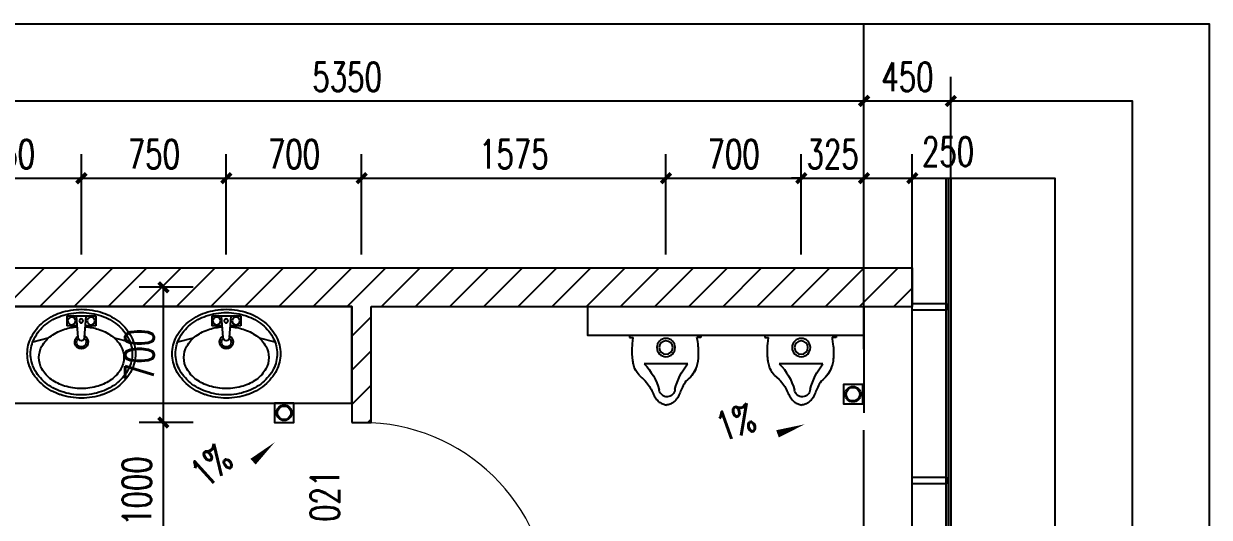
# Model space of a CAD drawing. Header units: millimetres. Extents: x -13830 to 215738, y -24143 to 193994.
# Drawn here: x 122101 to 128237, y 51710 to 54266 of the extents above; entities that cross this region are included whole.
import ezdxf

# ---------------------------------------------------------------- set-up
doc = ezdxf.new("R2010")
doc.units = ezdxf.units.MM
doc.header["$LTSCALE"] = 100
doc.linetypes.add('DOTE', pattern=[2.42, 2, -0.2, 0.02, -0.2])
doc.layers.get('0').update_dxf_attribs({"linetype": 'CONTINUOUS'})
doc.layers.get('DEFPOINTS').update_dxf_attribs({"linetype": 'CONTINUOUS'})
for name, color, linetype in [('A-LVTRY', 44, 'CONTINUOUS'), ('DOTE', 8, 'CONTINUOUS'), ('FUR', 44, 'CONTINUOUS'), ('LVTRY', 44, 'CONTINUOUS'), ('MCST 2F$0$A-_WIND----_E-', 4, 'CONTINUOUS'), ('PUB_DIM', 3, 'CONTINUOUS'), ('PUB_HATCH', 8, 'CONTINUOUS'), ('PUB_TEXT', 7, 'CONTINUOUS'), ('WALL', 2, 'CONTINUOUS'), ('WINDOW', 4, 'CONTINUOUS'), ('WINDOW_TEXT', 7, 'CONTINUOUS')]:
    doc.layers.add(name, color=color, linetype=linetype)
doc.styles.add('_TCH_DIM', font='SIMPLEX', dxfattribs={"bigfont": 'GBCBIG'})
doc.styles.add('_TCH_DIM_T3', font='SIMPLEX', dxfattribs={"width": 0.705882, "bigfont": 'GBCBIG'})
doc.styles.add('_TCH_WINDOW', font='SIMPLEX', dxfattribs={"height": 3.5, "bigfont": 'GBCBIG'})
doc.dimstyles.new('_TCH_ARCH&&50', dxfattribs={"dimtxt": 148.75, "dimasz": 50, "dimexe": 125, "dimexo": 150, "dimgap": 50, "dimtad": 1, "dimdec": 0, "dimzin": 0, "dimdsep": 46, "dimtxsty": '_TCH_DIM_T3', "dimblk": 'ARCHTICK', "dimcen": 0.09, "dimclrt": 7, "dimazin": 2, "dimtfac": 1, "dimtdec": 0, "dimtix": 1, "dimtmove": 2, "dimatfit": 3, "dimfxl": 1, "dimtolj": 1, "dimtzin": 0, "dimarcsym": 0})
pattern_1 = [(45, (0, 89.76), (-88.38838, 88.38838), [])]

# ---------------------------------------------------------------- blocks, each defined once
blk = doc.blocks.new('$lvtry$00000033')
for p, q in [((-185, 0), (185, 0)), ((-185, 0), (-185, -10)), ((185, 0), (185, -10)), ((-185, -10), (-164.4, -10)), ((-172.3, -63.7), (-171.4, -54.4)), ((-171.4, -54.4), (-170.1, -43.7)), ((-170.1, -43.7), (-168.2, -31.4)), ((-168.2, -31.4), (-165.8, -17.2)), ((-165.8, -17.2), (-164.4, -10)), ((167.1, -26.6), (164.9, -10.1)), ((185, -10), (165, -10)), ((168.7, -40.9), (167.1, -26.6)), ((169.9, -53.3), (168.7, -40.9)), ((170.6, -64), (169.9, -53.3)), ((-173.3, -85.9), (-173.2, -79.2)), ((-173.3, -92.1), (-173.3, -85.9)), ((-173.3, -98.1), (-173.3, -92.1)), ((-173.1, -103.9), (-173.3, -98.1)), ((-173.2, -79.2), (-172.9, -71.9)), ((-172.8, -109.5), (-173.1, -103.9)), ((-172.9, -71.9), (-172.3, -63.7)), ((-172.4, -115.1), (-172.8, -109.5)), ((-171.8, -120.8), (-172.4, -115.1)), ((-171.2, -126.7), (-171.8, -120.8)), ((168.2, -124.7), (168.9, -119.1)), ((168.9, -119.1), (169.5, -113.5)), ((169.5, -113.5), (170, -107.8)), ((170, -107.8), (170.4, -101.8)), ((170.4, -101.8), (170.8, -95.6)), ((171, -73.4), (170.6, -64)), ((170.8, -95.6), (171, -88.9)), ((171.1, -81.6), (171, -73.4)), ((171, -88.9), (171.1, -81.6)), ((-170.4, -132.8), (-171.2, -126.7)), ((-169.4, -139.3), (-170.4, -132.8)), ((-168.1, -146.2), (-169.4, -139.3)), ((-166.1, -153.9), (-168.1, -146.2)), ((-163.1, -162.3), (-166.1, -153.9)), ((-159, -171.7), (-163.1, -162.3)), ((-153.4, -182.2), (-159, -171.7)), ((-146.1, -193.9), (-153.4, -182.2)), ((-116.4, -146.3), (109.4, -146.3)), ((145.5, -190.6), (151.6, -180.4)), ((151.6, -180.4), (156.3, -171.3)), ((156.3, -171.3), (159.7, -163)), ((159.7, -163), (162.1, -155.5)), ((162.1, -155.5), (163.9, -148.7)), ((163.9, -148.7), (165.2, -142.3)), ((165.2, -142.3), (166.3, -136.2)), ((166.3, -136.2), (167.3, -130.4)), ((167.3, -130.4), (168.2, -124.7)), ((-136.8, -207.1), (-146.1, -193.9)), ((-107.4, -236.3), (-102.1, -243.8)), ((-102.1, -243.8), (-97.5, -251.3)), ((96.5, -242), (90.8, -249.3)), ((102.9, -234.8), (96.5, -242)), ((110.3, -227.4), (102.9, -234.8)), ((135.5, -204.5), (110.3, -227.4)), ((120.4, -218.3), (118.6, -219.8)), ((135.4, -204.6), (145.5, -190.6)), ((-97.5, -251.3), (-93.4, -258.7)), ((-93.4, -258.7), (-89.7, -266.2)), ((-89.7, -266.2), (-86.2, -273.6)), ((-86.2, -273.6), (-83.1, -280.9)), ((-83.1, -280.9), (-80.1, -288.1)), ((-80.1, -288.1), (-77.2, -295.1)), ((-77.2, -295.1), (-74.4, -301.8)), ((-74.4, -301.8), (-71.5, -308.2)), ((59.8, -305.6), (56.6, -311.8)), ((63, -299), (59.8, -305.6)), ((66.3, -292.2), (63, -299)), ((69.7, -285.2), (66.3, -292.2)), ((73.3, -278.1), (69.7, -285.2)), ((77.1, -270.9), (73.3, -278.1)), ((81.2, -263.6), (77.1, -270.9)), ((85.8, -256.4), (81.2, -263.6)), ((90.8, -249.3), (85.8, -256.4)), ((-71.5, -308.2), (-68.5, -314.2)), ((-68.5, -314.2), (-65.3, -319.8)), ((-65.3, -319.8), (-62, -324.9)), ((-62, -324.9), (-58.5, -329.6)), ((-58.5, -329.6), (-54.8, -334)), ((-54.8, -334), (-51, -338)), ((-51, -338), (-47, -341.6)), ((-47, -341.6), (-42.9, -344.9)), ((-42.9, -344.9), (-38.6, -347.9)), ((-38.6, -347.9), (-34.2, -350.5)), ((-34.2, -350.5), (-29.7, -352.9)), ((-29.7, -352.9), (-25.1, -354.9)), ((-25.1, -354.9), (-20.3, -356.6)), ((-20.3, -356.6), (-15.4, -358)), ((-15.4, -358), (-10.4, -359)), ((-10.4, -359), (-7, -359.4)), ((2.7, -357.3), (-7, -359.4)), ((7.6, -355.8), (2.7, -357.3)), ((12.3, -354.1), (7.6, -355.8)), ((17, -352), (12.3, -354.1)), ((21.5, -349.6), (17, -352)), ((26, -346.8), (21.5, -349.6)), ((30.3, -343.8), (26, -346.8)), ((34.4, -340.4), (30.3, -343.8)), ((38.5, -336.6), (34.4, -340.4)), ((42.4, -332.5), (38.5, -336.6)), ((46.2, -328), (42.4, -332.5)), ((49.8, -323), (46.2, -328)), ((53.3, -317.6), (49.8, -323)), ((56.6, -311.8), (53.3, -317.6))]:
    blk.add_line(p, q)
for radius in [47.3, 34.6]:
    blk.add_circle((-4.2, -61.9), radius)
for centre, radius, start, end in [((3.6, -94.8), 179.8, 204.99957, 231.85859), ((-386.5, -362.7), 346.2, 14.06156, 38.70013), ((330.9, -365.6), 311.8, 135.28681, 164.39133), ((-9.9, -276), 40.9, 183.65649, 351.93977)]:
    blk.add_arc(centre, radius, start, end)
blk = doc.blocks.new('$plan$00001629')
for p, q in [((-75, -35), (-75, -85)), ((-75, -35), (75, -35)), ((-16.3, -146.4), (-25, -35)), ((16.3, -146.4), (25, -35)), ((75, -35), (75, -85)), ((-75, -85), (-21.1, -85)), ((21.1, -85), (75, -85)), ((-252.3, -170), (-171.5, -150)), ((171.5, -150), (252.3, -170))]:
    blk.add_line(p, q)
for centre, radius in [((-50, -60), 20), ((1.2, -60), 10), ((50, -60), 20)]:
    blk.add_circle(centre, radius)
for centre, radius, start, end in [((0, -339.9), 339.9, 90, 108.79071), ((0, -339.9), 339.9, 71.20929, 90), ((-18.3, -286.1), 283.1, 108.79071, 129.40066), ((-18.3, -286.1), 266.1, 108.79071, 129.40066), ((0, -339.9), 322.9, 90, 108.79071), ((0, -339.9), 322.9, 71.20929, 90), ((18.3, -286.1), 266.1, 50.59934, 71.20929), ((18.3, -286.1), 283.1, 50.59934, 71.20929), ((-46.4, -251.9), 238.8, 129.40066, 153.24002), ((-46.4, -251.9), 221.8, 129.40066, 153.24002), ((-20.9, -322), 228.9, 106.76473, 126.02737), ((0, -391.5), 301.5, 93.92714, 106.76473), ((0, -391.5), 301.5, 73.23527, 86.07286), ((20.9, -322), 228.9, 53.97263, 73.23527), ((46.4, -251.9), 221.8, 26.75998, 50.59934), ((46.4, -251.9), 238.8, 26.75998, 50.59934), ((-89.8, -230), 190.2, 153.24002, 180), ((-89.8, -230), 173.2, 153.24002, 180), ((-53, -277.9), 174.4, 126.02737, 150.3366), ((0, -170), 35, 118.77832, 61.22168), ((0, -170), 25, 129.07285, 50.92715), ((0, -146.4), 16.3, 180, 0), ((53, -277.9), 174.4, 29.6634, 53.97263), ((89.8, -230), 173.2, 0, 26.75998), ((89.8, -230), 190.2, 0, 26.75998), ((-89.8, -230), 190.2, 180, 206.75998), ((-89.8, -230), 173.2, 180, 206.75998), ((-102, -250), 118, 150.3366, 180), ((102, -250), 118, 0, 29.6634), ((89.8, -230), 173.2, 333.24002, 0), ((89.8, -230), 190.2, 333.24002, 0), ((-102, -250), 118, 180, 209.6634), ((102, -250), 118, 330.3366, 0), ((-46.4, -208.1), 238.8, 206.75998, 230.59934), ((-46.4, -208.1), 221.8, 206.75998, 230.59934), ((-53, -222.1), 174.4, 209.6634, 233.97263), ((-20.9, -178), 228.9, 233.97263, 253.23527), ((20.9, -178), 228.9, 286.76473, 306.02737), ((53, -222.1), 174.4, 306.02737, 330.3366), ((46.4, -208.1), 221.8, 309.40066, 333.24002), ((46.4, -208.1), 238.8, 309.40066, 333.24002), ((-18.3, -173.9), 283.1, 230.59934, 251.20929), ((-18.3, -173.9), 266.1, 230.59934, 251.20929), ((0, -120.1), 322.9, 251.20929, 270), ((0, -108.5), 301.5, 253.23527, 270), ((0, -108.5), 301.5, 270, 286.76473), ((0, -120.1), 322.9, 270, 288.79071), ((18.3, -173.9), 266.1, 288.79071, 309.40066), ((18.3, -173.9), 283.1, 288.79071, 309.40066), ((0, -120.1), 339.9, 251.20929, 270), ((0, -120.1), 339.9, 270, 288.79071)]:
    blk.add_arc(centre, radius, start, end)
blk = doc.blocks.new('handover units __A1 plan$0$handover_A1_plan$0$b11')
blk.add_lwpolyline([(0, 0), (-100, 0), (-100, -100), (0, -100)], close=True)
for radius in [40, 35]:
    blk.add_circle((-50.8, -50), radius)
blk = doc.blocks.new('MCST 2F$0$ELDERLY CARE MULLION')
at = {"layer": 'MCST 2F$0$A-_WIND----_E-'}
blk.add_lwpolyline([(155290.3, -76416.2), (155377.8, -76567.8), (155408.1, -76550.3), (155320.6, -76398.7)], close=True, dxfattribs=at)
blk = doc.blocks.new('_ArchTick')
at = {"color": 0, "linetype": 'ByBlock', "const_width": 0.4}
blk.add_lwpolyline([(-0.5, -0.5), (0.5, 0.5)], dxfattribs=at)
blk = doc.blocks.new('*D262')
at = {"layer": 'DEFPOINTS', "color": 0, "transparency": 16777216}
for p in [(126449.7, 53865.8), (121099.7, 53001), (126449.7, 53001)]:
    blk.add_point(p, dxfattribs=at)
at = {"layer": 'PUB_DIM', "color": 0, "lineweight": -2, "transparency": 16777216}
for p, q in [((121099.7, 53151), (121099.7, 53990.8)), ((126449.7, 53151), (126449.7, 53990.8)), ((121099.7, 53865.8), (126449.7, 53865.8))]:
    blk.add_line(p, q, dxfattribs=at)
at = {"layer": 'PUB_DIM', "color": 0, "lineweight": -2, "transparency": 16777216, "xscale": 50, "yscale": 50, "zscale": 50, "rotation": 180}
blk.add_blockref('_ArchTick', (121099.7, 53865.8), dxfattribs=at)
at = {"layer": 'PUB_DIM', "color": 0, "lineweight": -2, "transparency": 16777216, "xscale": 50, "yscale": 50, "zscale": 50}
blk.add_blockref('_ArchTick', (126449.7, 53865.8), dxfattribs=at)
at = {"layer": 'PUB_DIM', "color": 7, "transparency": 16777216, "insert": (123774.7, 53990.1), "char_height": 148.75, "attachment_point": 5, "style": '_TCH_DIM_T3'}
blk.add_mtext('\\A1;5350', dxfattribs=at)
blk = doc.blocks.new('*D263')
at = {"layer": 'DEFPOINTS', "color": 0, "transparency": 16777216}
for p in [(126899.7, 53865.8), (126449.7, 53001), (126899.7, 53001)]:
    blk.add_point(p, dxfattribs=at)
at = {"layer": 'PUB_DIM', "color": 0, "lineweight": -2, "transparency": 16777216}
for p, q in [((126449.7, 53151), (126449.7, 53990.8)), ((126899.7, 53151), (126899.7, 53990.8)), ((126449.7, 53865.8), (126899.7, 53865.8))]:
    blk.add_line(p, q, dxfattribs=at)
at = {"layer": 'PUB_DIM', "color": 0, "lineweight": -2, "transparency": 16777216, "xscale": 50, "yscale": 50, "zscale": 50, "rotation": 180}
blk.add_blockref('_ArchTick', (126449.7, 53865.8), dxfattribs=at)
at = {"layer": 'PUB_DIM', "color": 0, "lineweight": -2, "transparency": 16777216, "xscale": 50, "yscale": 50, "zscale": 50}
blk.add_blockref('_ArchTick', (126899.7, 53865.8), dxfattribs=at)
at = {"layer": 'PUB_DIM', "color": 7, "transparency": 16777216, "insert": (126674.7, 53990.1), "char_height": 148.75, "attachment_point": 5, "style": '_TCH_DIM_T3'}
blk.add_mtext('\\A1;450', dxfattribs=at)
blk = doc.blocks.new('*D297')
at = {"layer": 'DEFPOINTS', "color": 0, "transparency": 16777216}
for p in [(122823.9, 52201), (123128.1, 52201), (123128.1, 51201)]:
    blk.add_point(p, dxfattribs=at)
at = {"layer": 'PUB_DIM', "color": 0, "lineweight": -2, "transparency": 16777216}
for p, q in [((122978.1, 52201), (122698.9, 52201)), ((122823.9, 51201), (122823.9, 52201)), ((122978.1, 51201), (122698.9, 51201))]:
    blk.add_line(p, q, dxfattribs=at)
at = {"layer": 'PUB_DIM', "color": 0, "lineweight": -2, "transparency": 16777216, "xscale": 50, "yscale": 50, "zscale": 50}
for p, rotation in [((122823.9, 52201), 90), ((122823.9, 51201), 270)]:
    blk.add_blockref('_ArchTick', p, dxfattribs=dict(at, rotation=rotation))
at = {"layer": 'PUB_DIM', "color": 7, "transparency": 16777216, "insert": (122686.4, 51845.8), "char_height": 148.75, "attachment_point": 5, "rotation": 90, "style": '_TCH_DIM_T3'}
blk.add_mtext('\\A1;1000', dxfattribs=at)
blk = doc.blocks.new('*D298')
at = {"layer": 'DEFPOINTS', "color": 0, "transparency": 16777216}
for p in [(122823.9, 52901), (123128.1, 52901), (123128.1, 52201)]:
    blk.add_point(p, dxfattribs=at)
at = {"layer": 'PUB_DIM', "color": 0, "lineweight": -2, "transparency": 16777216}
for p, q in [((122978.1, 52901), (122698.9, 52901)), ((122823.9, 52201), (122823.9, 52901)), ((122978.1, 52201), (122698.9, 52201))]:
    blk.add_line(p, q, dxfattribs=at)
at = {"layer": 'PUB_DIM', "color": 0, "lineweight": -2, "transparency": 16777216, "xscale": 50, "yscale": 50, "zscale": 50}
for p, rotation in [((122823.9, 52901), 90), ((122823.9, 52201), 270)]:
    blk.add_blockref('_ArchTick', p, dxfattribs=dict(at, rotation=rotation))
at = {"layer": 'PUB_DIM', "color": 7, "transparency": 16777216, "insert": (122699.5, 52551), "char_height": 148.75, "attachment_point": 5, "rotation": 90, "style": '_TCH_DIM_T3'}
blk.add_mtext('\\A1;700', dxfattribs=at)
blk = doc.blocks.new('*D302')
at = {"layer": 'DEFPOINTS', "color": 0, "transparency": 16777216}
for p in [(122399.4, 53465.8), (121649.4, 52921.5), (122399.4, 52921.5)]:
    blk.add_point(p, dxfattribs=at)
at = {"layer": 'PUB_DIM', "color": 0, "lineweight": -2, "transparency": 16777216}
for p, q in [((121649.4, 53071.5), (121649.4, 53590.8)), ((122399.4, 53071.5), (122399.4, 53590.8)), ((121649.4, 53465.8), (122399.4, 53465.8))]:
    blk.add_line(p, q, dxfattribs=at)
at = {"layer": 'PUB_DIM', "color": 0, "lineweight": -2, "transparency": 16777216, "xscale": 50, "yscale": 50, "zscale": 50, "rotation": 180}
blk.add_blockref('_ArchTick', (121649.4, 53465.8), dxfattribs=at)
at = {"layer": 'PUB_DIM', "color": 0, "lineweight": -2, "transparency": 16777216, "xscale": 50, "yscale": 50, "zscale": 50}
blk.add_blockref('_ArchTick', (122399.4, 53465.8), dxfattribs=at)
at = {"layer": 'PUB_DIM', "color": 7, "transparency": 16777216, "insert": (122024.4, 53590.1), "char_height": 148.75, "attachment_point": 5, "style": '_TCH_DIM_T3'}
blk.add_mtext('\\A1;750', dxfattribs=at)
blk = doc.blocks.new('*D303')
at = {"layer": 'DEFPOINTS', "color": 0, "transparency": 16777216}
for p in [(123149.4, 53465.8), (122399.4, 52921.5), (123149.4, 52921.5)]:
    blk.add_point(p, dxfattribs=at)
at = {"layer": 'PUB_DIM', "color": 0, "lineweight": -2, "transparency": 16777216}
for p, q in [((122399.4, 53071.5), (122399.4, 53590.8)), ((123149.4, 53071.5), (123149.4, 53590.8)), ((122399.4, 53465.8), (123149.4, 53465.8))]:
    blk.add_line(p, q, dxfattribs=at)
at = {"layer": 'PUB_DIM', "color": 0, "lineweight": -2, "transparency": 16777216, "xscale": 50, "yscale": 50, "zscale": 50, "rotation": 180}
blk.add_blockref('_ArchTick', (122399.4, 53465.8), dxfattribs=at)
at = {"layer": 'PUB_DIM', "color": 0, "lineweight": -2, "transparency": 16777216, "xscale": 50, "yscale": 50, "zscale": 50}
blk.add_blockref('_ArchTick', (123149.4, 53465.8), dxfattribs=at)
at = {"layer": 'PUB_DIM', "color": 7, "transparency": 16777216, "insert": (122774.4, 53590.1), "char_height": 148.75, "attachment_point": 5, "style": '_TCH_DIM_T3'}
blk.add_mtext('\\A1;750', dxfattribs=at)
blk = doc.blocks.new('*D304')
at = {"layer": 'DEFPOINTS', "color": 0, "transparency": 16777216}
for p in [(123849.7, 53465.8), (123149.4, 52921.5), (123849.7, 52921.5)]:
    blk.add_point(p, dxfattribs=at)
at = {"layer": 'PUB_DIM', "color": 0, "lineweight": -2, "transparency": 16777216}
for p, q in [((123149.4, 53071.5), (123149.4, 53590.8)), ((123849.7, 53071.5), (123849.7, 53590.8)), ((123149.4, 53465.8), (123849.7, 53465.8))]:
    blk.add_line(p, q, dxfattribs=at)
at = {"layer": 'PUB_DIM', "color": 0, "lineweight": -2, "transparency": 16777216, "xscale": 50, "yscale": 50, "zscale": 50, "rotation": 180}
blk.add_blockref('_ArchTick', (123149.4, 53465.8), dxfattribs=at)
at = {"layer": 'PUB_DIM', "color": 0, "lineweight": -2, "transparency": 16777216, "xscale": 50, "yscale": 50, "zscale": 50}
blk.add_blockref('_ArchTick', (123849.7, 53465.8), dxfattribs=at)
at = {"layer": 'PUB_DIM', "color": 7, "transparency": 16777216, "insert": (123499.6, 53590.1), "char_height": 148.75, "attachment_point": 5, "style": '_TCH_DIM_T3'}
blk.add_mtext('\\A1;700', dxfattribs=at)
blk = doc.blocks.new('*D305')
at = {"layer": 'DEFPOINTS', "color": 0, "transparency": 16777216}
for p in [(125424.9, 53465.8), (123849.7, 52921.5), (125424.9, 52921.5)]:
    blk.add_point(p, dxfattribs=at)
at = {"layer": 'PUB_DIM', "color": 0, "lineweight": -2, "transparency": 16777216}
for p, q in [((123849.7, 53071.5), (123849.7, 53590.8)), ((125424.9, 53071.5), (125424.9, 53590.8)), ((123849.7, 53465.8), (125424.9, 53465.8))]:
    blk.add_line(p, q, dxfattribs=at)
at = {"layer": 'PUB_DIM', "color": 0, "lineweight": -2, "transparency": 16777216, "xscale": 50, "yscale": 50, "zscale": 50, "rotation": 180}
blk.add_blockref('_ArchTick', (123849.7, 53465.8), dxfattribs=at)
at = {"layer": 'PUB_DIM', "color": 0, "lineweight": -2, "transparency": 16777216, "xscale": 50, "yscale": 50, "zscale": 50}
blk.add_blockref('_ArchTick', (125424.9, 53465.8), dxfattribs=at)
at = {"layer": 'PUB_DIM', "color": 7, "transparency": 16777216, "insert": (124637.3, 53590.1), "char_height": 148.75, "attachment_point": 5, "style": '_TCH_DIM_T3'}
blk.add_mtext('\\A1;1575', dxfattribs=at)
blk = doc.blocks.new('*D306')
at = {"layer": 'DEFPOINTS', "color": 0, "transparency": 16777216}
for p in [(126124.9, 53465.8), (125424.9, 52921.5), (126124.9, 52921.5)]:
    blk.add_point(p, dxfattribs=at)
at = {"layer": 'PUB_DIM', "color": 0, "lineweight": -2, "transparency": 16777216}
for p, q in [((125424.9, 53071.5), (125424.9, 53590.8)), ((126124.9, 53071.5), (126124.9, 53590.8)), ((125424.9, 53465.8), (126124.9, 53465.8))]:
    blk.add_line(p, q, dxfattribs=at)
at = {"layer": 'PUB_DIM', "color": 0, "lineweight": -2, "transparency": 16777216, "xscale": 50, "yscale": 50, "zscale": 50, "rotation": 180}
blk.add_blockref('_ArchTick', (125424.9, 53465.8), dxfattribs=at)
at = {"layer": 'PUB_DIM', "color": 0, "lineweight": -2, "transparency": 16777216, "xscale": 50, "yscale": 50, "zscale": 50}
blk.add_blockref('_ArchTick', (126124.9, 53465.8), dxfattribs=at)
at = {"layer": 'PUB_DIM', "color": 7, "transparency": 16777216, "insert": (125774.9, 53590.1), "char_height": 148.75, "attachment_point": 5, "style": '_TCH_DIM_T3'}
blk.add_mtext('\\A1;700', dxfattribs=at)
blk = doc.blocks.new('*D307')
at = {"layer": 'DEFPOINTS', "color": 0, "transparency": 16777216}
for p in [(126449.7, 53465.8), (126124.9, 52921.5), (126449.7, 52921.5)]:
    blk.add_point(p, dxfattribs=at)
at = {"layer": 'PUB_DIM', "color": 0, "lineweight": -2, "transparency": 16777216}
for p, q in [((126124.9, 53071.5), (126124.9, 53590.8)), ((126449.7, 53071.5), (126449.7, 53590.8)), ((126124.9, 53465.8), (126074.9, 53465.8)), ((126124.9, 53465.8), (126449.7, 53465.8)), ((126449.7, 53465.8), (126499.7, 53465.8))]:
    blk.add_line(p, q, dxfattribs=at)
at = {"layer": 'PUB_DIM', "color": 0, "lineweight": -2, "transparency": 16777216, "xscale": 50, "yscale": 50, "zscale": 50}
blk.add_blockref('_ArchTick', (126124.9, 53465.8), dxfattribs=at)
at = {"layer": 'PUB_DIM', "color": 0, "lineweight": -2, "transparency": 16777216, "xscale": 50, "yscale": 50, "zscale": 50, "rotation": 180}
blk.add_blockref('_ArchTick', (126449.7, 53465.8), dxfattribs=at)
at = {"layer": 'PUB_DIM', "color": 7, "transparency": 16777216, "insert": (126287.3, 53590.1), "char_height": 148.75, "attachment_point": 5, "style": '_TCH_DIM_T3'}
blk.add_mtext('\\A1;325', dxfattribs=at)
blk = doc.blocks.new('*D308')
at = {"layer": 'DEFPOINTS', "color": 0, "transparency": 16777216}
for p in [(126699.7, 53465.8), (126449.7, 52921.5), (126699.7, 52921.5)]:
    blk.add_point(p, dxfattribs=at)
at = {"layer": 'PUB_DIM', "color": 0, "lineweight": -2, "transparency": 16777216}
for p, q in [((126449.7, 53071.5), (126449.7, 53590.8)), ((126699.7, 53071.5), (126699.7, 53590.8)), ((126449.7, 53465.8), (126699.7, 53465.8))]:
    blk.add_line(p, q, dxfattribs=at)
at = {"layer": 'PUB_DIM', "color": 0, "lineweight": -2, "transparency": 16777216, "xscale": 50, "yscale": 50, "zscale": 50, "rotation": 180}
blk.add_blockref('_ArchTick', (126449.7, 53465.8), dxfattribs=at)
at = {"layer": 'PUB_DIM', "color": 0, "lineweight": -2, "transparency": 16777216, "xscale": 50, "yscale": 50, "zscale": 50}
blk.add_blockref('_ArchTick', (126699.7, 53465.8), dxfattribs=at)
at = {"layer": 'PUB_DIM', "color": 7, "transparency": 16777216, "insert": (126884.7, 53603.3), "char_height": 148.75, "attachment_point": 5, "style": '_TCH_DIM_T3'}
blk.add_mtext('\\A1;250', dxfattribs=at)
blk = doc.blocks.new('$DorLib2D$00000001')
for p, q in [((0.45, 0.975), (0.5, 0.975)), ((0.45, 0), (0.45, 0.975)), ((0.5, 0), (0.5, 0.975)), ((0.5, 0), (0.45, 0))]:
    blk.add_line(p, q)
at = {"lineweight": 13}
blk.add_arc((0.475, 0), 0.975, 91.46928, 180, dxfattribs=at)

msp = doc.modelspace()

# ---------------------------------------------------------------- hatches: boundary and pattern name
at = {"layer": 'PUB_HATCH'}
h = msp.add_hatch(dxfattribs=at)
h.set_pattern_fill('普通砖', color=256, scale=50, style=0)
h.set_pattern_definition(pattern_1)
h.paths.add_polyline_path([(120849.7, 53001), (121049.7, 52801), (123799.7, 52801), (123849.7, 52867.7), (123849.7, 53001)])
h = msp.add_hatch(dxfattribs=at)
h.set_pattern_fill('普通砖', color=256, scale=50, style=0)
h.set_pattern_definition(pattern_1)
h.paths.add_polyline_path([(123849.7, 52867.7), (123899.7, 52801), (126699.7, 52801), (126699.7, 53001), (123849.7, 53001)])
h = msp.add_hatch(dxfattribs=at)
h.set_pattern_fill('普通砖', color=256, scale=50, style=0)
h.set_pattern_definition(pattern_1)
h.paths.add_polyline_path([(123799.7, 52801), (123799.7, 52201), (123899.7, 52201), (123899.7, 52801), (123849.7, 52867.7)])

# ---------------------------------------------------------------- linework, layer by layer
at = {"layer": 'DEFPOINTS', "color": 8}
for points in [[(118919.9, 54265.8), (128236.8, 54265.8), (128236.8, 46940.7), (118919.9, 46940.7)], [(119319.9, 53865.8), (127836.8, 53865.8), (127836.8, 47340.7), (119319.9, 47340.7)], [(119719.9, 53465.8), (127436.8, 53465.8), (127436.8, 47740.7), (119719.9, 47740.7)]]:
    msp.add_lwpolyline(points, close=True, dxfattribs=at)
at = {"layer": 'DOTE', "linetype": 'DOTE', "ltscale": 10}
msp.add_line((126449.7, 47740.7), (126449.7, 54265.8), dxfattribs=at)
at = {"layer": 'FUR'}
msp.add_lwpolyline([(121049.7, 52301.4), (123799.7, 52301.4), (123799.7, 52801), (121049.7, 52801)], close=True, dxfattribs=at)
at = {"layer": 'LVTRY'}
msp.add_line((126449.7, 52651), (126449.7, 52251), dxfattribs=at)
msp.add_lwpolyline([(126449.7, 52801), (126449.7, 52651), (125020.7, 52651), (125020.7, 52801)], close=True, dxfattribs=at)
at = {"layer": 'MCST 2F$0$A-_WIND----_E-', "color": 8}
for points in [[(120620.2, 48701), (126699.7, 48701), (126699.7, 53465.8)], [(120641.7, 48526), (126874.7, 48526), (126874.7, 53465.8)], [(120641.7, 48501), (126899.7, 48501), (126899.7, 53465.8)]]:
    msp.add_lwpolyline(points, dxfattribs=at)
at = {"layer": 'MCST 2F$0$A-_WIND----_E-'}
msp.add_lwpolyline([(120641.7, 48513.5), (126887.2, 48513.5), (126887.2, 53465.8)], dxfattribs=at)
at = {"layer": 'PUB_DIM'}
for points in [[(125487.1, 51960.9, 0, 0, 0), (126143.4, 52192, 0, 40, 0), (126002, 52142.2, 0, 0, 0)], [(122895.9, 51646, 0, 0, 0), (123399.4, 52098.3, 0, 40, 0), (123287.8, 51998.1, 0, 0, 0)]]:
    msp.add_lwpolyline(points, format="xyseb", dxfattribs=at)
at = {"layer": 'WALL'}
for p, q in [((120849.7, 53001), (123849.7, 53001)), ((123849.7, 53001), (126699.7, 53001)), ((126699.7, 53001), (126699.7, 52801)), ((121049.7, 52801), (123799.7, 52801)), ((123799.7, 52801), (123799.7, 52201)), ((123899.7, 52201), (123899.7, 52801)), ((123899.7, 52801), (126699.7, 52801)), ((123799.7, 52201), (123899.7, 52201))]:
    msp.add_line(p, q, dxfattribs=at)
at = {"layer": 'WINDOW'}
msp.add_lwpolyline([(126899.7, 53465.8), (126899.7, 48501), (120641.7, 48501)], dxfattribs=at)

# ---------------------------------------------------------------- block references
at = {"xscale": -1, "rotation": 299.9999999999999}
for p in [(270698.3, -43494.2), (270698.3, -44394.2)]:
    msp.add_blockref('MCST 2F$0$ELDERLY CARE MULLION', p, dxfattribs=at)
at = {"layer": 'A-LVTRY'}
for p in [(126443.3, 52397.5), (123499.4, 52301.4)]:
    msp.add_blockref('handover units __A1 plan$0$handover_A1_plan$0$b11', p, dxfattribs=at)
at = {"layer": 'FUR', "xscale": -1}
for p in [(122399.4, 52787.1), (123149.4, 52787.1)]:
    msp.add_blockref('$plan$00001629', p, dxfattribs=at)
at = {"layer": 'LVTRY', "xscale": -1, "rotation": 1.42740283592957e-06}
for p in [(125420.7, 52651), (126120.7, 52651)]:
    msp.add_blockref('$lvtry$00000033', p, dxfattribs=at)
at = {"layer": 'WINDOW'}
ref = msp.add_blockref('$DorLib2D$00000001', (123849.7, 51701), dxfattribs=dict(at, xscale=-1000, yscale=-1000, zscale=-1000, rotation=90))
ref.add_attrib('A', 'M1021', (123734.2, 51488.5), dxfattribs={"layer": 'WINDOW_TEXT', "height": 148.75, "rotation": 90, "style": '_TCH_WINDOW', "width": 0.705882})

# ---------------------------------------------------------------- texts
at = {"layer": 'PUB_TEXT', "style": '_TCH_DIM', "width": 0.705882}
for rotation, p in [(19.39725, (125716.9, 52100)), (41.93536, (123047.7, 51856.2))]:
    msp.add_text('1%', height=148.75, rotation=rotation, dxfattribs=at).set_placement(p)

# ---------------------------------------------------------------- dimensions: what is measured, and where the dimension line sits
at = {"layer": 'PUB_DIM'}
for p1, p2, distance, picture, middle in [((121099.7, 53001), (126449.7, 53001), 864.7, '*D262', (123774.7, 53990.1)), ((126449.7, 53001), (126899.7, 53001), 864.7, '*D263', (126674.7, 53990.1)), ((121649.4, 52921.5), (122399.4, 52921.5), 544.3, '*D302', (122024.4, 53590.1)), ((122399.4, 52921.5), (123149.4, 52921.5), 544.3, '*D303', (122774.4, 53590.1)), ((123149.4, 52921.5), (123849.7, 52921.5), 544.3, '*D304', (123499.6, 53590.1)), ((123849.7, 52921.5), (125424.9, 52921.5), 544.3, '*D305', (124637.3, 53590.1)), ((125424.9, 52921.5), (126124.9, 52921.5), 544.3, '*D306', (125774.9, 53590.1)), ((126124.9, 52921.5), (126449.7, 52921.5), 544.3, '*D307', (126287.3, 53590.1)), ((123128.1, 52201), (123128.1, 52901), 304.2, '*D298', (122699.5, 52551))]:
    dim = msp.add_aligned_dim(p1=p1, p2=p2, distance=distance, dimstyle='_TCH_ARCH&&50', dxfattribs=at)
    dim.commit()
    dim.dimension.update_dxf_attribs({"geometry": picture, "text_midpoint": middle})
for base, p1, p2, angle, picture, middle in [((126699.7, 53465.8), (126449.7, 52921.5), (126699.7, 52921.5), 0, '*D308', (126884.7, 53603.3)), ((122823.9, 52201), (123128.1, 51201), (123128.1, 52201), 90, '*D297', (122686.4, 51845.8))]:
    dim = msp.add_linear_dim(base=base, p1=p1, p2=p2, angle=angle, dimstyle='_TCH_ARCH&&50', dxfattribs=at)
    dim.commit()
    dim.dimension.update_dxf_attribs({"geometry": picture, "text_midpoint": middle, "dimtype": 129})

doc.saveas('drawing.dxf')
